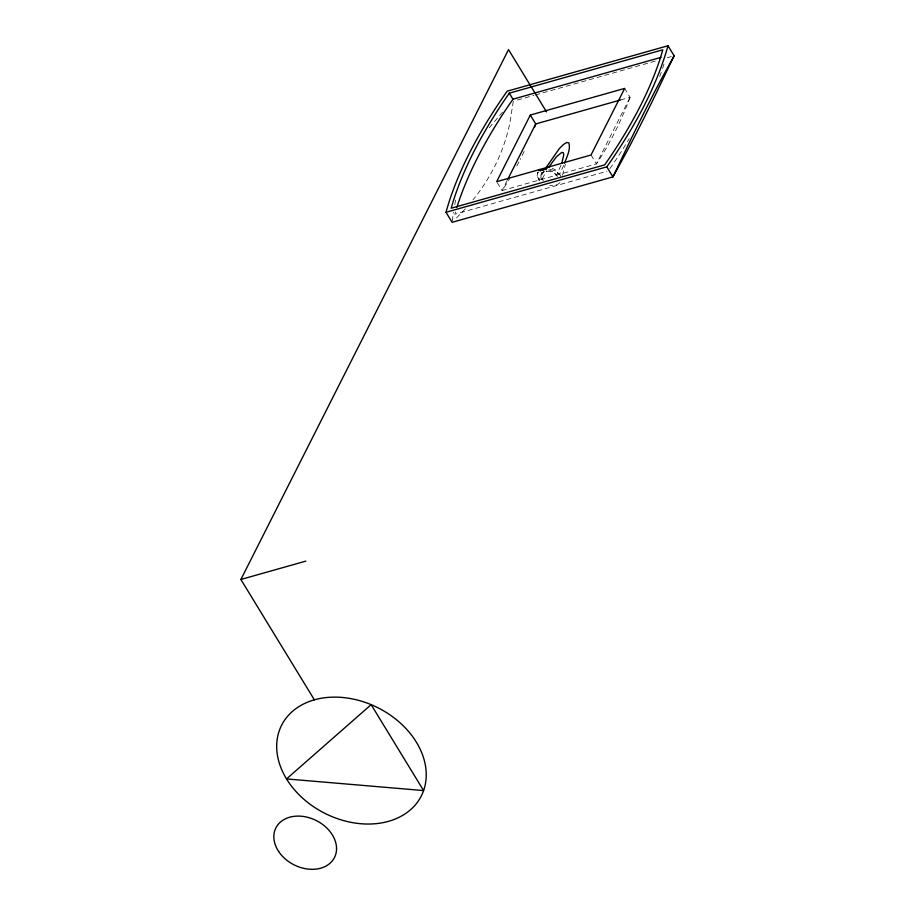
<?xml version="1.0" encoding="UTF-8"?>
<svg xmlns="http://www.w3.org/2000/svg" width="915" height="915" viewBox="0 0 915 915"><rect width="100%" height="100%" fill="white"/><g stroke="black" fill="none" stroke-linecap="round" stroke-linejoin="round"><path stroke-width="0.69" stroke-dasharray="4.58 3.43" d="M513.292 101.222L509.724 123.994L506.933 135.043A420.603 274.511 19.1 0 1 476.235 195.821L472.941 199.882M452.273 221.041L453.417 212.108M537.151 175.794L537.791 172.34L537.151 175.794L539.026 180.118A12.341 8.041 14.6 0 0 541.051 182.051M454.778 204.571L455.727 199.561M560.826 176.469A12.341 8.041 14.6 0 0 559.5 174.33L554.89 170.785L555.142 169.824L552.271 168.257M562.508 175.257L565.356 164.3M455.533 211.937L454.847 214.247L607 171.265M560.952 165.329L556.572 175.154L553.461 171.94L549.217 170.133A8.658 6.531 26.8 0 0 547.033 169.938M563.697 165.432L559.5 174.33L555.142 169.824M507.162 180.495L502.083 190.549L496.662 181.673M543.922 171.014L539.026 180.118L537.402 174.834M541.909 172.203L540.799 175.52L541.954 179.294L546.701 170.728M537.437 173.701L538.535 171.86M609.928 168.623L613.816 162.973A590.232 245.78 -31.4 0 0 629.291 138.611M489.239 127.745L503.753 110.738M465.255 208.894L455.007 219.486M517.41 100.055L533.903 95.389M535.275 95L656.238 60.825M667.241 57.725L671.358 56.558M620.507 99.987L630.08 97.287L624.659 88.412M549.824 169.183L554.89 170.785M591.021 155.012L596.443 163.899L502.083 190.549L503.799 188.033A595.402 301.847 74.2 0 0 509.506 178.894M559.991 182.588A12.341 8.041 14.6 0 1 549.755 185.482M543.396 180.678A8.818 5.742 14.6 0 1 544.631 171.608M546.69 171.265A8.818 5.742 14.6 0 1 557.521 176.686M524.135 151.398A595.402 301.847 74.2 0 1 520.223 159.404M518.931 161.921A595.402 301.847 74.2 0 1 515.648 168.131M664.004 64.107A590.232 245.78 -31.4 0 1 662.208 69.506M661.248 72.216A590.232 245.78 -31.4 0 1 659.052 78.198M630.08 97.287L628.857 100.593A595.402 301.847 74.2 0 1 598.147 161.372L596.443 163.899L630.08 97.287"/><path stroke-width="1.37" d="M561.867 163.019L563.777 154.692L563.263 152.714L561.799 152.393L556.469 156.751L549.194 166.599M534.497 127.254L535.732 123.948L530.311 115.061L624.659 88.412L591.021 155.012L496.662 181.673L530.311 115.061M564.612 163.11C566.797 156.717 570.823 149.774 568.878 142.889L566.831 142.454L563.583 144.387L559.351 148.562L545.226 168.852M674.115 55.781L656.421 92.804A420.603 25.895 -67.3 0 1 625.723 153.594L612.936 176.881L452.113 222.322L445.994 212.291A595.402 247.942 -31.4 0 1 507.162 91.191L667.984 45.75L674.115 55.781L661.316 79.125A423.737 26.089 -67.3 0 0 630.607 139.915L612.936 176.881L606.817 166.85A595.402 247.942 -31.4 0 0 667.984 45.75M314.371 699.826L240.885 579.47L508.523 49.639L546.495 111.824M507.802 179.237L535.732 123.948L620.507 99.987M509.289 93.181L503.833 101.085A590.232 245.78 -31.4 0 0 453.222 201.289L451.175 208.231L604.689 164.86L610.145 156.957A590.232 245.78 -31.4 0 0 660.756 56.753L662.803 49.81L509.289 93.181L512.96 99.197L507.516 107.112A590.232 245.78 -31.4 0 0 456.894 207.305M538.958 170.19L539.724 169.504L540.022 170.647L546.221 168.886L547.959 167.182L549.206 167.296M540.022 170.647L546.221 168.886M512.96 99.197L660.996 57.382M445.994 212.291L606.817 166.85M240.885 579.47L305.827 561.124M371.147 704.653L286.521 778.928A78.29 59.086 26.8 0 0 416.05 804.022A78.29 59.086 26.8 0 0 351.806 698.797A78.29 59.086 26.8 0 0 286.521 778.928L423.599 790.571L371.147 704.653M278.629 851.453A32.826 24.774 26.8 0 0 332.911 860.1A32.826 24.774 26.8 0 0 304.043 816.569A32.826 24.774 26.8 0 0 278.629 851.453"/></g></svg>
